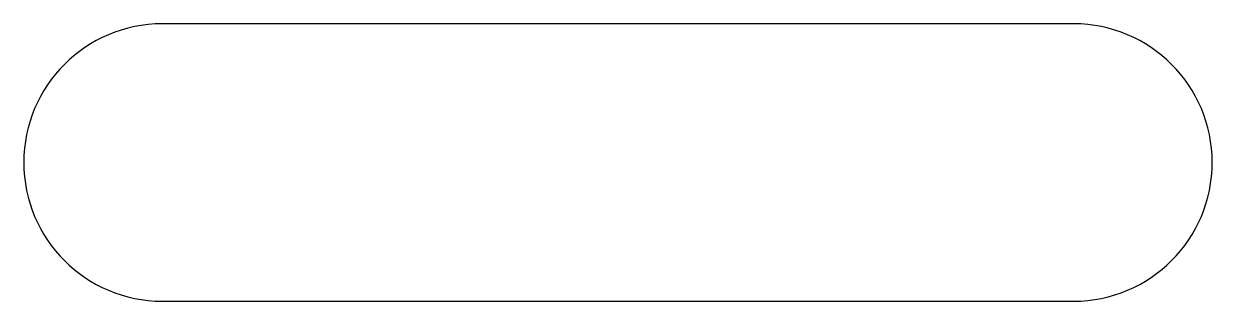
# Model space of a CAD drawing. Header units: millimetres. Extents: x -90 to 90, y -21 to 21.
import ezdxf

# ---------------------------------------------------------------- set-up
doc = ezdxf.new("R2010")
doc.units = ezdxf.units.MM
doc.layers.add('PERIMETER', color=5, linetype='CONTINUOUS')

msp = doc.modelspace()

# ---------------------------------------------------------------- linework, layer by layer
at = {"layer": 'PERIMETER'}
for p, q in [((69, 21), (-69, 21)), ((-69, -21), (69, -21))]:
    msp.add_line(p, q, dxfattribs=at)
for centre, start, end in [((-69, 0), 90, 270), ((69, 0), -90, 90)]:
    msp.add_arc(centre, 21, start, end, dxfattribs=at)

doc.saveas('drawing.dxf')
